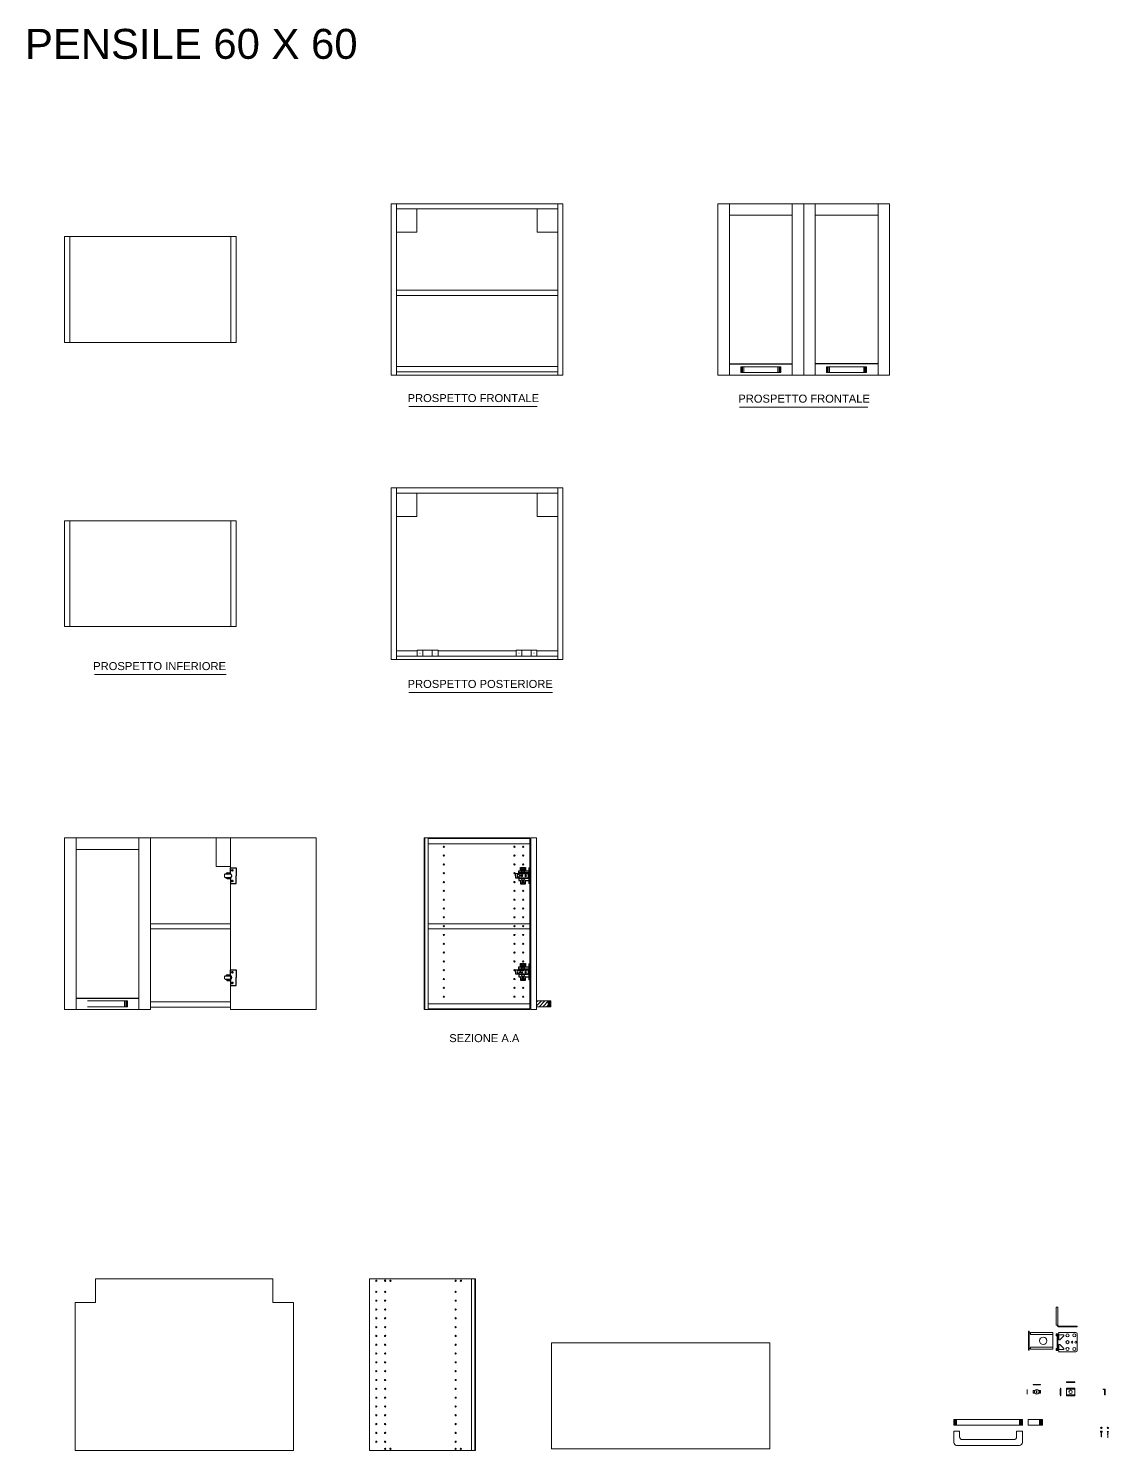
# Model space of a CAD drawing. Header units: millimetres. Extents: x 2632 to 4122, y 1852 to 2361.
# Drawn here: x 3351.6 to 3729.4, y 1851.8 to 2349.1 of the extents above; entities that cross this region are included whole.
import ezdxf

# ---------------------------------------------------------------- set-up
doc = ezdxf.new("R2010")
doc.units = ezdxf.units.MM
for name, color, linetype, lineweight in [('A-FURN', 8, 'Continuous', 18), ('ante', 9, 'Continuous', 18), ('componenti', 21, 'Continuous', 18), ('G-ANNO-DIM', 3, 'Continuous', 18), ('maniglie', 5, 'Continuous', 18), ('meccanismi', 4, 'Continuous', 18), ('viti', 2, 'Continuous', 18)]:
    doc.layers.add(name, color=color, linetype=linetype, lineweight=lineweight)
doc.styles.add('underline', font='arial.ttf')

msp = doc.modelspace()

# ---------------------------------------------------------------- hatches: boundary and pattern name
at = {"layer": 'maniglie'}
h = msp.add_hatch(dxfattribs=at)
h.set_pattern_fill('ANSI31', color=256, scale=0.28)
h.set_pattern_definition([(45, (396.1503, 1443.9985), (-0.62861793, 0.62861793), [])])
h.paths.add_polyline_path([(3533.64, 2007.04), (3533.34, 2007.04), (3533.34, 2009.04), (3533.54, 2009.04), (3533.64, 2009.04)])
h.paths.add_polyline_path([(3533.89, 2007.04), (3533.64, 2007.04), (3533.64, 2009.04), (3533.89, 2009.04)])
h.paths.add_polyline_path([(3534.09, 2007.04), (3533.89, 2007.04), (3533.89, 2009.04), (3534.09, 2009.04)])
h.paths.add_polyline_path([(3534.24, 2007.04), (3534.09, 2007.04), (3534.09, 2009.04), (3534.24, 2009.04)])
h.paths.add_polyline_path([(3534.34, 2007.04), (3534.24, 2007.04), (3534.24, 2009.04), (3534.34, 2009.04)])
h.paths.add_polyline_path([(3529.34, 2007.04), (3529.34, 2009.04), (3533.34, 2009.04), (3533.34, 2007.04)])

# ---------------------------------------------------------------- linework, layer by layer
at = {"color": 4}
for p, q in [((3421.12, 2053.86), (3422.23, 2053.86)), ((3422.23, 2053.42), (3422.23, 2055.59)), ((3422.23, 2055.59), (3424.23, 2055.59)), ((3424.23, 2055.59), (3424.23, 2052.85)), ((3521.99, 2053.59), (3526.63, 2053.59)), ((3521.99, 2052.85), (3521.99, 2053.59)), ((3420.44, 2053.45), (3422.17, 2053.45)), ((3420.44, 2052.25), (3422.17, 2052.25)), ((3421.12, 2051.84), (3422.23, 2051.84)), ((3422.23, 2052.25), (3422.23, 2050.11)), ((3422.23, 2050.11), (3424.23, 2050.11)), ((3424.23, 2050.11), (3424.23, 2052.85)), ((3521.99, 2052.85), (3521.99, 2052.11)), ((3521.99, 2052.11), (3526.63, 2052.11)), ((3526.63, 2053.45), (3527.34, 2053.45)), ((3526.63, 2052.25), (3527.34, 2052.25)), ((3422.23, 2018.23), (3422.23, 2019.97)), ((3422.23, 2019.97), (3424.23, 2019.97)), ((3424.23, 2019.97), (3424.23, 2017.23)), ((3521.99, 2019.97), (3526.63, 2019.97)), ((3521.99, 2019.23), (3521.99, 2019.97)), ((3521.99, 2019.23), (3521.99, 2018.48)), ((3526.63, 2019.83), (3527.34, 2019.83)), ((3420.44, 2017.83), (3422.17, 2017.83)), ((3420.44, 2016.62), (3422.17, 2016.62)), ((3421.12, 2018.23), (3422.23, 2018.23)), ((3421.12, 2016.22), (3422.23, 2016.22)), ((3422.23, 2016.22), (3422.23, 2014.48)), ((3422.23, 2014.48), (3424.23, 2014.48)), ((3424.23, 2014.48), (3424.23, 2017.23)), ((3521.99, 2018.48), (3526.63, 2018.48)), ((3526.63, 2018.62), (3527.34, 2018.62))]:
    msp.add_line(p, q, dxfattribs=at)
for points in [[(3523.05, 2053.37), (3523.05, 2054.59), (3523.7, 2054.59)], [(3526.63, 2053.8), (3523.05, 2053.8), (3523.05, 2053.37)], [(3523.7, 2054.59), (3523.7, 2055.75), (3525.45, 2055.75), (3525.45, 2054.59)], [(3523.92, 2055.18), (3523.92, 2054.43)], [(3524.4, 2054.43), (3524.4, 2055.18)], [(3524.71, 2055.19), (3524.71, 2054.44)], [(3525.19, 2054.44), (3525.19, 2055.19)], [(3525.45, 2054.59), (3526.63, 2054.59)], [(3523.05, 2052.33), (3523.05, 2051.11), (3523.7, 2051.11)], [(3526.63, 2051.9), (3523.05, 2051.9), (3523.05, 2052.33)], [(3523.7, 2051.11), (3523.7, 2049.95), (3525.45, 2049.95), (3525.45, 2051.11)], [(3523.92, 2050.52), (3523.92, 2051.27)], [(3524.4, 2051.27), (3524.4, 2050.52)], [(3524.71, 2050.51), (3524.71, 2051.26)], [(3525.19, 2051.26), (3525.19, 2050.51)], [(3525.45, 2051.11), (3526.63, 2051.11)], [(3523.05, 2019.75), (3523.05, 2020.96), (3523.7, 2020.96)], [(3526.63, 2020.18), (3523.05, 2020.18), (3523.05, 2019.75)], [(3523.7, 2020.96), (3523.7, 2022.13), (3525.45, 2022.13), (3525.45, 2020.96)], [(3523.92, 2021.56), (3523.92, 2020.8)], [(3524.4, 2020.8), (3524.4, 2021.56)], [(3524.71, 2021.56), (3524.71, 2020.81)], [(3525.19, 2020.81), (3525.19, 2021.56)], [(3525.45, 2020.96), (3526.63, 2020.96)], [(3523.05, 2018.7), (3523.05, 2017.49), (3523.7, 2017.49)], [(3526.63, 2018.27), (3523.05, 2018.27), (3523.05, 2018.7)], [(3523.7, 2017.49), (3523.7, 2016.32), (3525.45, 2016.32), (3525.45, 2017.49)], [(3523.92, 2016.89), (3523.92, 2017.65)], [(3524.4, 2017.65), (3524.4, 2016.89)], [(3524.71, 2016.89), (3524.71, 2017.64)], [(3525.19, 2017.64), (3525.19, 2016.89)], [(3525.45, 2017.49), (3526.63, 2017.49)]]:
    msp.add_lwpolyline(points, dxfattribs=at)
for centre in [(3422.91, 2054.73), (3422.91, 2050.97), (3422.91, 2019.1), (3422.91, 2015.35)]:
    msp.add_circle(centre, 0.3, dxfattribs=at)
for centre, radius, start, end in [((3421.75, 2052.86), 1.18, 122.3859, 149.8981), ((3524.16, 2055.12), 0.244, 13.7815, 166.2185), ((3524.16, 2054.49), 0.244, 193.7815, 346.2185), ((3524.95, 2055.13), 0.244, 13.7815, 166.2185), ((3524.95, 2054.5), 0.244, 193.7815, 346.2185), ((3421.75, 2052.84), 1.18, 210.1019, 237.6141), ((3422.17, 2052.85), 0.602, 270, 90), ((3523.05, 2052.85), 0.523, 90, 180), ((3523.05, 2052.85), 0.523, 180, 270), ((3523.74, 2053.96), 0.908, 219.9653, 297.4089), ((3523.74, 2051.75), 0.908, 62.5911, 140.0347), ((3524.16, 2051.21), 0.244, 13.7815, 166.2185), ((3524.16, 2050.58), 0.244, 193.7815, 346.2185), ((3524.16, 2052.85), 0.3, 0, 90), ((3524.16, 2052.85), 0.3, 270, 0), ((3524.95, 2051.21), 0.244, 13.7815, 166.2185), ((3524.95, 2050.57), 0.244, 193.7815, 346.2185), ((3525.49, 2052.85), 0.3, 0, 180), ((3525.49, 2052.85), 0.3, 0, 180), ((3525.49, 2052.85), 0.3, 180, 0), ((3525.49, 2052.85), 0.3, 180, 0), ((3523.05, 2019.23), 0.523, 90, 180), ((3523.05, 2019.23), 0.523, 180, 270), ((3523.74, 2020.33), 0.908, 219.9653, 297.4089), ((3523.74, 2018.12), 0.908, 62.5911, 140.0347), ((3524.16, 2021.5), 0.244, 13.7815, 166.2185), ((3524.16, 2020.86), 0.244, 193.7815, 346.2185), ((3524.16, 2019.23), 0.3, 0, 90), ((3524.16, 2019.23), 0.3, 270, 0), ((3524.95, 2021.51), 0.244, 13.7815, 166.2185), ((3524.95, 2020.87), 0.244, 193.7815, 346.2185), ((3525.49, 2019.23), 0.3, 0, 180), ((3525.49, 2019.23), 0.3, 0, 180), ((3525.49, 2019.23), 0.3, 180, 0), ((3525.49, 2019.23), 0.3, 180, 0), ((3421.75, 2017.23), 1.18, 122.3859, 149.8981), ((3421.75, 2017.22), 1.18, 210.1019, 237.6141), ((3422.17, 2017.23), 0.602, 270, 90), ((3524.16, 2017.59), 0.244, 13.7815, 166.2185), ((3524.16, 2016.95), 0.244, 193.7815, 346.2185), ((3524.95, 2017.58), 0.244, 13.7815, 166.2185), ((3524.95, 2016.94), 0.244, 193.7815, 346.2185)]:
    msp.add_arc(centre, radius, start, end, dxfattribs=at)
at = {"layer": 'A-FURN'}
for p, q in [((3592.75, 2287.8), (3592.75, 2227.8)), ((3652.75, 2287.8), (3652.75, 2227.8)), ((3480.29, 2229.04), (3508.49, 2229.04)), ((3480.29, 2227.8), (3508.49, 2227.8)), ((3508.49, 2229.04), (3536.69, 2229.04)), ((3508.49, 2227.8), (3536.69, 2227.8)), ((3536.69, 2229.04), (3536.69, 2230.84)), ((3480.29, 2128.42), (3508.49, 2128.42)), ((3508.49, 2128.42), (3536.69, 2128.42)), ((3364.23, 2066.04), (3364.23, 2006.04)), ((3489.99, 2066.04), (3490.23, 2066.04)), ((3490.23, 2066.04), (3490.23, 2006.04)), ((3491.34, 2006.04), (3491.34, 2066.04)), ((3394.23, 2008.71), (3422.23, 2008.71)), ((3422.23, 2006.91), (3394.23, 2006.91))]:
    msp.add_line(p, q, dxfattribs=at)
for points in [[(3478.49, 2227.8), (3480.29, 2227.8), (3480.29, 2287.8), (3478.49, 2287.8)], [(3478.49, 2128.42), (3480.29, 2128.42), (3480.29, 2188.42), (3478.49, 2188.42)]]:
    msp.add_lwpolyline(points, close=True, dxfattribs=at)
for points in [[(3480.29, 2287.8), (3480.29, 2287.56)], [(3480.29, 2287.8), (3508.49, 2287.8)], [(3508.49, 2286), (3480.29, 2286), (3480.29, 2287.8)], [(3480.29, 2287.56), (3480.29, 2286.32)], [(3508.49, 2287.8), (3536.69, 2287.8), (3536.69, 2286), (3508.49, 2286)], [(3536.69, 2227.8), (3538.49, 2227.8), (3538.49, 2287.8), (3536.69, 2287.8), (3536.69, 2277.8)], [(3487.49, 2286), (3487.49, 2277.8), (3480.29, 2277.8)], [(3529.49, 2286), (3529.49, 2277.8), (3536.69, 2277.8)], [(3480.29, 2227.8), (3480.29, 2277.8)], [(3536.69, 2227.8), (3536.69, 2277.8)], [(3366.03, 2239.3), (3364.23, 2239.3), (3364.23, 2276.3), (3366.03, 2276.3)], [(3394.23, 2276.3), (3366.03, 2276.3), (3366.03, 2239.3)], [(3394.23, 2239.3), (3422.43, 2239.3), (3422.43, 2276.3), (3394.23, 2276.3)], [(3422.43, 2239.3), (3424.23, 2239.3), (3424.23, 2276.3), (3422.43, 2276.3)], [(3480.29, 2256.66), (3480.29, 2257.56), (3508.49, 2257.56)], [(3508.49, 2257.56), (3536.69, 2257.56), (3536.69, 2255.76), (3508.49, 2255.76)], [(3508.49, 2255.76), (3480.29, 2255.76), (3480.29, 2256.66)], [(3366.03, 2239.3), (3394.23, 2239.3)], [(3480.29, 2230.84), (3480.29, 2229.04)], [(3508.49, 2230.84), (3480.29, 2230.84)], [(3536.69, 2230.84), (3508.49, 2230.84)], [(3480.29, 2188.42), (3480.29, 2188.17)], [(3480.29, 2188.42), (3508.49, 2188.42)], [(3508.49, 2186.62), (3480.29, 2186.62), (3480.29, 2188.42)], [(3480.29, 2188.17), (3480.29, 2186.94)], [(3508.49, 2188.42), (3536.69, 2188.42), (3536.69, 2186.62), (3508.49, 2186.62)], [(3536.69, 2128.42), (3538.49, 2128.42), (3538.49, 2188.42), (3536.69, 2188.42), (3536.69, 2178.42)], [(3487.49, 2186.62), (3487.49, 2178.42), (3480.29, 2178.42)], [(3529.49, 2186.62), (3529.49, 2178.42), (3536.69, 2178.42)], [(3480.29, 2128.42), (3480.29, 2178.42)], [(3536.69, 2128.42), (3536.69, 2178.42)], [(3366.03, 2139.92), (3364.23, 2139.92), (3364.23, 2176.92), (3366.03, 2176.92)], [(3394.23, 2176.92), (3366.03, 2176.92), (3366.03, 2139.92)], [(3394.23, 2139.92), (3422.43, 2139.92), (3422.43, 2176.92), (3394.23, 2176.92)], [(3422.43, 2139.92), (3424.23, 2139.92), (3424.23, 2176.92), (3422.43, 2176.92)], [(3366.03, 2139.92), (3394.23, 2139.92)], [(3480.29, 2131.45), (3480.29, 2129.65)], [(3480.29, 2131.45), (3487.57, 2131.45), (3487.57, 2129.65)], [(3480.29, 2129.65), (3508.49, 2129.65)], [(3508.49, 2131.45), (3494.85, 2131.45)], [(3522.12, 2131.45), (3508.49, 2131.45)], [(3508.49, 2129.65), (3536.69, 2129.65), (3536.69, 2131.45), (3529.4, 2131.45)], [(3386.23, 2066.04), (3422.23, 2066.04)], [(3417.23, 2066.04), (3417.23, 2056.04), (3422.23, 2056.04)], [(3526.99, 2066.04), (3489.99, 2066.04), (3489.99, 2006.04), (3526.99, 2006.04), (3526.99, 2066.04)], [(3489.99, 2063.99), (3489.99, 2065.79), (3490.23, 2065.79)], [(3490.23, 2063.99), (3489.99, 2063.99), (3489.99, 2063.99)], [(3491.34, 2065.79), (3526.99, 2065.79), (3526.99, 2064.68)], [(3526.99, 2065.79), (3526.99, 2063.99), (3491.34, 2063.99)], [(3394.23, 2036.04), (3422.23, 2036.04), (3422.23, 2035.14)], [(3422.23, 2035.14), (3422.23, 2034.24), (3394.23, 2034.24)], [(3526.99, 2035.14), (3526.99, 2034.24), (3491.34, 2034.24), (3491.34, 2036.04), (3526.99, 2036.04), (3526.99, 2035.14)], [(3489.99, 2008.09), (3489.99, 2006.29), (3490.23, 2006.29)], [(3490.23, 2008.09), (3489.99, 2008.09), (3489.99, 2008.09)], [(3490.23, 2006.04), (3491.34, 2006.04)], [(3526.99, 2006.29), (3526.99, 2008.09), (3491.34, 2008.09)], [(3491.34, 2006.29), (3526.99, 2006.29), (3526.99, 2007.4)]]:
    msp.add_lwpolyline(points, dxfattribs=at)
for centre in [(3496.89, 2062.96), (3496.89, 2059.87), (3521.56, 2062.96), (3521.56, 2059.87), (3524.64, 2062.96), (3524.64, 2059.87), (3496.89, 2056.79), (3496.89, 2053.71), (3521.56, 2056.79), (3521.56, 2053.71), (3524.64, 2056.79), (3524.64, 2053.71), (3496.89, 2050.62), (3521.56, 2050.62), (3524.64, 2050.62), (3496.89, 2047.54), (3496.89, 2044.46), (3521.56, 2047.54), (3521.56, 2044.46), (3524.64, 2047.54), (3524.64, 2044.46), (3496.89, 2041.37), (3521.56, 2041.37), (3524.64, 2041.37), (3496.89, 2038.29), (3496.89, 2035.21), (3521.56, 2038.29), (3521.56, 2035.21), (3524.64, 2038.29), (3524.64, 2035.21), (3496.89, 2032.12), (3496.89, 2029.04), (3521.56, 2032.12), (3521.56, 2029.04), (3524.64, 2032.12), (3524.64, 2029.04), (3496.89, 2025.96), (3521.56, 2025.96), (3524.64, 2025.96), (3496.89, 2022.87), (3496.89, 2019.79), (3521.56, 2022.87), (3521.56, 2019.79), (3524.64, 2022.87), (3524.64, 2019.79), (3496.89, 2016.71), (3496.89, 2013.62), (3521.56, 2016.71), (3521.56, 2013.62), (3524.64, 2016.71), (3524.64, 2013.62), (3496.89, 2010.54), (3521.56, 2010.54), (3524.64, 2010.54)]:
    msp.add_circle(centre, 0.216, dxfattribs=at)
at = {"layer": 'ante'}
for p, q in [((3622.75, 2287.8), (3592.75, 2287.8)), ((3592.75, 2287.8), (3592.75, 2227.8)), ((3618.75, 2287.8), (3618.75, 2227.8)), ((3622.75, 2287.8), (3618.75, 2287.8)), ((3622.75, 2227.8), (3622.75, 2287.8)), ((3622.75, 2227.8), (3622.75, 2287.8)), ((3622.75, 2287.8), (3652.75, 2287.8)), ((3622.75, 2287.8), (3626.75, 2287.8)), ((3626.75, 2287.8), (3626.75, 2227.8)), ((3652.75, 2287.8), (3652.75, 2227.8)), ((3618.75, 2283.8), (3596.75, 2283.8)), ((3626.75, 2283.8), (3648.75, 2283.8)), ((3618.75, 2227.8), (3592.75, 2227.8)), ((3592.75, 2227.8), (3622.75, 2227.8)), ((3652.75, 2227.8), (3622.75, 2227.8)), ((3626.75, 2227.8), (3652.75, 2227.8)), ((3394.23, 2066.04), (3364.23, 2066.04)), ((3364.23, 2066.04), (3364.23, 2006.04)), ((3390.23, 2066.04), (3390.23, 2006.04)), ((3394.23, 2006.04), (3394.23, 2066.04)), ((3527.34, 2066.04), (3527.34, 2006.04)), ((3529.34, 2066.04), (3527.34, 2066.04)), ((3529.34, 2006.04), (3529.34, 2066.04)), ((3390.23, 2062.04), (3368.23, 2062.04)), ((3364.23, 2006.04), (3394.23, 2006.04)), ((3390.23, 2006.04), (3364.23, 2006.04)), ((3527.34, 2006.04), (3529.34, 2006.04))]:
    msp.add_line(p, q, dxfattribs=at)
for points in [[(3596.75, 2227.8), (3596.75, 2287.8)], [(3648.75, 2227.8), (3648.75, 2287.8)], [(3368.23, 2006.04), (3368.23, 2066.04)], [(3422.23, 2006.04), (3452.23, 2006.04), (3452.23, 2066.04), (3422.23, 2066.04)], [(3422.23, 2066.04), (3422.23, 2053.45)], [(3422.23, 2052.25), (3422.23, 2006.91)], [(3422.23, 2016.63), (3422.23, 2006.04)]]:
    msp.add_lwpolyline(points, dxfattribs=at)
at = {"layer": 'componenti'}
for p, q in [((3506.55, 1911.85), (3506.55, 1851.85)), ((3507.66, 1851.85), (3507.66, 1911.85)), ((3367.89, 1851.85), (3444.29, 1851.85)), ((3507.9, 1851.85), (3507.66, 1851.85))]:
    msp.add_line(p, q, dxfattribs=at)
for points in [[(3375.09, 1911.85), (3375.09, 1903.65), (3367.89, 1903.65)], [(3375.09, 1911.85), (3437.09, 1911.85)], [(3437.09, 1911.85), (3437.09, 1903.65), (3444.29, 1903.65)], [(3470.9, 1851.85), (3507.9, 1851.85), (3507.9, 1911.85), (3470.9, 1911.85), (3470.9, 1851.85)], [(3476.33, 1911.85), (3476.33, 1911.23)], [(3507.66, 1911.85), (3506.55, 1911.85)], [(3367.89, 1851.85), (3367.89, 1903.65)], [(3444.29, 1851.85), (3444.29, 1903.65)], [(3534.52, 1852.46), (3610.92, 1852.46), (3610.92, 1889.46), (3534.52, 1889.46), (3534.52, 1852.46)]]:
    msp.add_lwpolyline(points, dxfattribs=at)
for centre, radius in [((3473.25, 1911.23), 0.216), ((3476.33, 1911.23), 0.216), ((3478.18, 1911.23), 0.247), ((3501, 1911.23), 0.216), ((3502.85, 1911.23), 0.247), ((3473.25, 1907.35), 0.216), ((3473.25, 1904.26), 0.216), ((3476.33, 1907.35), 0.216), ((3476.33, 1904.26), 0.216), ((3501, 1907.35), 0.216), ((3501, 1904.26), 0.216), ((3473.25, 1901.18), 0.216), ((3476.33, 1901.18), 0.216), ((3501, 1901.18), 0.216), ((3473.25, 1898.1), 0.216), ((3473.25, 1895.01), 0.216), ((3476.33, 1898.1), 0.216), ((3476.33, 1895.01), 0.216), ((3501, 1898.1), 0.216), ((3501, 1895.01), 0.216), ((3473.25, 1891.93), 0.216), ((3476.33, 1891.93), 0.216), ((3501, 1891.93), 0.216), ((3473.25, 1888.85), 0.216), ((3473.25, 1885.76), 0.216), ((3476.33, 1888.85), 0.216), ((3476.33, 1885.76), 0.216), ((3501, 1888.85), 0.216), ((3501, 1885.76), 0.216), ((3473.25, 1882.68), 0.216), ((3473.25, 1879.6), 0.216), ((3476.33, 1882.68), 0.216), ((3476.33, 1879.6), 0.216), ((3501, 1882.68), 0.216), ((3501, 1879.6), 0.216), ((3473.25, 1876.51), 0.216), ((3476.33, 1876.51), 0.216), ((3501, 1876.51), 0.216), ((3473.25, 1873.43), 0.216), ((3473.25, 1870.35), 0.216), ((3476.33, 1873.43), 0.216), ((3476.33, 1870.35), 0.216), ((3501, 1873.43), 0.216), ((3501, 1870.35), 0.216), ((3473.25, 1867.26), 0.216), ((3476.33, 1867.26), 0.216), ((3501, 1867.26), 0.216), ((3473.25, 1864.18), 0.216), ((3473.25, 1861.1), 0.216), ((3476.33, 1864.18), 0.216), ((3476.33, 1861.1), 0.216), ((3501, 1864.18), 0.216), ((3501, 1861.1), 0.216), ((3473.25, 1858.01), 0.216), ((3473.25, 1854.93), 0.216), ((3476.33, 1858.01), 0.216), ((3476.33, 1854.93), 0.216), ((3501, 1858.01), 0.216), ((3501, 1854.93), 0.216), ((3476.33, 1852.46), 0.216), ((3478.18, 1852.46), 0.247), ((3501, 1852.46), 0.216), ((3502.85, 1852.46), 0.216)]:
    msp.add_circle(centre, radius, dxfattribs=at)
at = {"layer": 'Defpoints'}
for p, q in [((3596.75, 2231.8), (3618.75, 2231.8)), ((3648.75, 2231.8), (3626.75, 2231.8)), ((3368.23, 2010.04), (3390.23, 2010.04))]:
    msp.add_line(p, q, dxfattribs=at)
at = {"layer": 'G-ANNO-DIM'}
for p, q in [((3484.6, 2216.87), (3529.47, 2216.87)), ((3600.27, 2216.68), (3645.14, 2216.68)), ((3374.64, 2123.16), (3420.7, 2123.16)), ((3484.6, 2116.92), (3534.87, 2116.92))]:
    msp.add_line(p, q, dxfattribs=at)
at = {"layer": 'maniglie'}
for p, q in [((3600.75, 2230.8), (3614.75, 2230.8)), ((3600.75, 2230.8), (3600.75, 2228.8)), ((3600.85, 2230.8), (3600.85, 2228.8)), ((3601.05, 2228.8), (3601.05, 2230.8)), ((3601.35, 2228.8), (3601.35, 2230.8)), ((3614.15, 2230.8), (3614.15, 2228.8)), ((3614.45, 2230.8), (3614.45, 2228.8)), ((3614.65, 2228.8), (3614.65, 2230.8)), ((3614.75, 2228.8), (3614.75, 2230.8)), ((3630.75, 2230.8), (3644.75, 2230.8)), ((3630.75, 2230.8), (3630.75, 2228.8)), ((3630.85, 2230.8), (3630.85, 2228.8)), ((3631.05, 2228.8), (3631.05, 2230.8)), ((3631.35, 2228.8), (3631.35, 2230.8)), ((3644.15, 2230.8), (3644.15, 2228.8)), ((3644.45, 2230.8), (3644.45, 2228.8)), ((3644.65, 2228.8), (3644.65, 2230.8)), ((3644.75, 2228.8), (3644.75, 2230.8)), ((3372.23, 2009.04), (3386.23, 2009.04)), ((3385.63, 2009.04), (3385.63, 2007.04)), ((3385.93, 2009.04), (3385.93, 2007.04)), ((3386.13, 2007.04), (3386.13, 2009.04)), ((3386.23, 2007.04), (3386.23, 2009.04)), ((3533.34, 2009.04), (3533.54, 2009.04)), ((3533.34, 2009.04), (3533.34, 2007.04)), ((3533.64, 2009.04), (3533.64, 2007.04)), ((3533.89, 2007.04), (3533.89, 2009.04)), ((3534.09, 2009.04), (3534.09, 2007.04)), ((3534.24, 2007.04), (3534.24, 2009.04)), ((3534.34, 2007.04), (3534.34, 2009.04)), ((3675.22, 1860.67), (3675.22, 1862.67)), ((3675.22, 1862.67), (3676.22, 1862.67)), ((3699.22, 1860.67), (3675.22, 1860.67)), ((3675.22, 1860.67), (3676.22, 1860.67)), ((3675.22, 1860.67), (3675.32, 1860.67)), ((3675.32, 1860.67), (3675.32, 1862.67)), ((3675.52, 1862.67), (3675.52, 1860.67)), ((3675.52, 1862.67), (3675.82, 1862.67)), ((3675.82, 1862.67), (3675.82, 1860.67)), ((3676.22, 1862.67), (3676.22, 1860.67)), ((3698.22, 1862.67), (3698.22, 1860.67)), ((3699.22, 1862.67), (3698.22, 1862.67)), ((3699.22, 1860.67), (3698.22, 1860.67)), ((3698.92, 1862.67), (3698.62, 1862.67)), ((3698.62, 1862.67), (3698.62, 1860.67)), ((3698.92, 1862.67), (3698.92, 1860.67)), ((3699.12, 1860.67), (3699.12, 1862.67)), ((3699.22, 1860.67), (3699.12, 1860.67)), ((3699.22, 1860.67), (3699.22, 1862.67)), ((3705.22, 1860.67), (3705.22, 1862.67)), ((3705.22, 1860.67), (3705.42, 1860.67)), ((3705.52, 1860.67), (3705.52, 1862.67)), ((3705.77, 1862.67), (3705.77, 1860.67)), ((3705.97, 1860.67), (3705.97, 1862.67)), ((3706.12, 1862.67), (3706.12, 1860.67)), ((3706.22, 1862.67), (3706.22, 1860.67)), ((3675.22, 1858.67), (3675.22, 1854.67)), ((3677.22, 1858.67), (3675.22, 1858.67)), ((3677.22, 1856.67), (3677.22, 1858.67)), ((3696.22, 1855.67), (3678.22, 1855.67)), ((3699.22, 1858.67), (3697.22, 1858.67)), ((3697.22, 1858.67), (3697.22, 1856.67)), ((3699.22, 1854.67), (3699.22, 1858.67)), ((3676.22, 1853.67), (3698.22, 1853.67))]:
    msp.add_line(p, q, dxfattribs=at)
for points in [[(3614.75, 2228.8), (3600.75, 2228.8)], [(3601.75, 2230.8), (3601.75, 2228.8)], [(3613.75, 2228.8), (3613.75, 2230.8)], [(3644.75, 2228.8), (3630.75, 2228.8)], [(3631.75, 2230.8), (3631.75, 2228.8)], [(3643.75, 2228.8), (3643.75, 2230.8)], [(3385.23, 2007.04), (3385.23, 2009.04)], [(3534.34, 2007.04), (3534.34, 2009.04), (3529.34, 2009.04)], [(3534.34, 2009.04), (3534.34, 2007.04)], [(3386.23, 2007.04), (3372.23, 2007.04)], [(3529.34, 2007.04), (3534.34, 2007.04)], [(3675.22, 1862.67), (3699.22, 1862.67)], [(3698.22, 1860.67), (3698.22, 1862.67)], [(3698.22, 1860.67), (3698.22, 1862.67)], [(3698.22, 1860.67), (3698.22, 1862.67)], [(3701.22, 1860.67), (3701.22, 1862.67), (3706.22, 1862.67)], [(3706.22, 1862.67), (3706.22, 1860.67), (3701.22, 1860.67)], [(3706.22, 1860.67), (3706.22, 1862.67)]]:
    msp.add_lwpolyline(points, dxfattribs=at)
for points in [[(3678.22, 1855.67), (3677.75, 1855.67), (3677.22, 1856.2), (3677.22, 1856.67)], [(3696.22, 1855.67), (3696.69, 1855.67), (3697.22, 1856.2), (3697.22, 1856.67)], [(3676.22, 1853.67), (3675.75, 1853.67), (3675.22, 1854.2), (3675.22, 1854.67)], [(3698.22, 1853.67), (3698.69, 1853.67), (3699.22, 1854.2), (3699.22, 1854.67)]]:
    msp.add_open_spline(points, degree=3, dxfattribs=at)
at = {"layer": 'meccanismi'}
for p, q in [((3487.57, 2131.65), (3494.85, 2131.65)), ((3487.57, 2129.65), (3487.57, 2131.65)), ((3494.85, 2129.65), (3487.57, 2129.65)), ((3489.57, 2131.65), (3489.57, 2129.65)), ((3492.85, 2131.65), (3492.85, 2129.65)), ((3494.85, 2131.65), (3494.85, 2129.65)), ((3522.12, 2131.65), (3529.4, 2131.65)), ((3522.12, 2129.65), (3522.12, 2131.65)), ((3529.4, 2129.65), (3522.12, 2129.65)), ((3524.12, 2131.65), (3524.12, 2129.65)), ((3527.4, 2131.65), (3527.4, 2129.65)), ((3529.4, 2131.65), (3529.4, 2129.65)), ((3527.34, 2055.59), (3526.63, 2055.59)), ((3526.63, 2055.59), (3526.63, 2053.45)), ((3527.34, 2050.11), (3527.34, 2055.59)), ((3526.63, 2052.25), (3526.63, 2050.11)), ((3526.63, 2050.11), (3527.34, 2050.11)), ((3526.63, 2021.97), (3527.34, 2021.97)), ((3526.63, 2019.83), (3526.63, 2021.97)), ((3527.34, 2021.97), (3527.34, 2016.48)), ((3526.63, 2016.48), (3526.63, 2018.62)), ((3527.34, 2016.48), (3526.63, 2016.48)), ((3711.01, 1902.01), (3711.66, 1902.01)), ((3711.01, 1902.01), (3711.01, 1895.73)), ((3711.44, 1902.01), (3711.66, 1902.01)), ((3711.66, 1902.01), (3711.66, 1895.73)), ((3711.66, 1895.73), (3711.01, 1895.73)), ((3711.88, 1895.29), (3718.38, 1895.29)), ((3711.88, 1895.08), (3711.88, 1895.29)), ((3711.88, 1895.08), (3718.38, 1895.08)), ((3717.95, 1895.08), (3717.95, 1895.29)), ((3718.38, 1895.08), (3718.38, 1895.29)), ((3701.36, 1893.57), (3701.57, 1893.57)), ((3701.36, 1886.9), (3701.36, 1893.57)), ((3701.36, 1893.57), (3701.57, 1893.57)), ((3701.57, 1893.57), (3701.57, 1886.9)), ((3702.06, 1893.13), (3709.82, 1893.13)), ((3709.88, 1893.08), (3709.88, 1890.23)), ((3709.88, 1887.39), (3709.88, 1890.23)), ((3711.01, 1891.98), (3711.01, 1892.54)), ((3711.17, 1891.93), (3711.06, 1891.93)), ((3711.06, 1891.93), (3711.17, 1891.93)), ((3711.55, 1892.65), (3711.12, 1892.65)), ((3711.55, 1892.65), (3711.12, 1892.65)), ((3711.23, 1891.98), (3711.23, 1892.37)), ((3711.28, 1892.43), (3711.39, 1892.43)), ((3711.44, 1887.11), (3711.44, 1892.37)), ((3711.66, 1886.95), (3711.66, 1892.54)), ((3717.95, 1893.08), (3711.88, 1893.08)), ((3718.38, 1889.74), (3718.38, 1892.65)), ((3718.38, 1889.74), (3718.38, 1886.84)), ((3701.36, 1886.9), (3701.57, 1886.9)), ((3701.57, 1886.9), (3701.36, 1886.9)), ((3702.06, 1887.33), (3709.82, 1887.33)), ((3711.01, 1887.51), (3711.01, 1886.95)), ((3711.17, 1887.56), (3711.06, 1887.56)), ((3711.06, 1887.56), (3711.17, 1887.56)), ((3711.55, 1886.84), (3711.12, 1886.84)), ((3711.55, 1886.84), (3711.12, 1886.84)), ((3711.23, 1887.51), (3711.23, 1887.11)), ((3711.28, 1887.06), (3711.39, 1887.06)), ((3717.95, 1886.41), (3711.88, 1886.41)), ((3714.64, 1875.89), (3717.55, 1875.89)), ((3714.64, 1875.89), (3714.64, 1875.69)), ((3714.64, 1875.79), (3717.55, 1875.79)), ((3717.55, 1875.69), (3714.64, 1875.69)), ((3717.55, 1875.89), (3717.55, 1875.69)), ((3703.05, 1872.8), (3703.59, 1872.8)), ((3703.05, 1871.91), (3703.59, 1871.91)), ((3703.15, 1872.7), (3703.53, 1872.7)), ((3703.15, 1872.01), (3703.53, 1872.01)), ((3704.2, 1872.35), (3704.2, 1872.67)), ((3704.2, 1872.35), (3704.2, 1872.04)), ((3705.45, 1872.8), (3704.92, 1872.8)), ((3705.45, 1871.91), (3704.92, 1871.91)), ((3705.35, 1872.7), (3704.97, 1872.7)), ((3705.35, 1872.01), (3704.97, 1872.01)), ((3712.54, 1873.36), (3712.44, 1873.36)), ((3712.54, 1871.34), (3712.44, 1871.34)), ((3712.64, 1873.69), (3712.54, 1873.69)), ((3712.54, 1873.69), (3712.54, 1873.36)), ((3712.54, 1871.34), (3712.54, 1871.01)), ((3712.54, 1871.01), (3712.64, 1871.01)), ((3714.64, 1873.36), (3714.64, 1871.34)), ((3727.92, 1873.36), (3727.32, 1873.36)), ((3727.54, 1873.36), (3727.54, 1873.16))]:
    msp.add_line(p, q, dxfattribs=at)
for points in [[(3702.01, 1893.08), (3702.01, 1892.47)], [(3709.82, 1892.42), (3702.06, 1892.42)], [(3702.01, 1887.99), (3702.01, 1887.39)], [(3709.82, 1888.05), (3702.06, 1888.05)], [(3702.95, 1874.8), (3702.95, 1874.9), (3705.55, 1874.9), (3705.55, 1874.8)], [(3705.55, 1874.8), (3702.95, 1874.8)], [(3703.59, 1874.8), (3703.59, 1874.9)], [(3704.92, 1874.8), (3704.92, 1874.9)], [(3705.06, 1874.8), (3705.06, 1874.9)], [(3705.06, 1874.9), (3705.06, 1874.8)], [(3700.95, 1871.55), (3700.85, 1871.55), (3700.85, 1873.15), (3700.95, 1873.15)], [(3700.95, 1872.8), (3700.85, 1872.8)], [(3700.95, 1871.91), (3700.85, 1871.91)], [(3700.95, 1873.15), (3700.95, 1871.55)], [(3702.95, 1872.7), (3702.95, 1872.01)], [(3703.05, 1872.6), (3703.05, 1872.11)], [(3704.23, 1872.7), (3704.27, 1872.7)], [(3704.23, 1872.01), (3704.27, 1872.01)], [(3704.3, 1872.35), (3704.3, 1872.67)], [(3704.3, 1872.35), (3704.3, 1872.04)], [(3705.45, 1872.6), (3705.45, 1872.11)], [(3705.55, 1872.7), (3705.55, 1872.01)], [(3712.44, 1873.36), (3712.44, 1871.34)], [(3712.64, 1873.69), (3712.64, 1871.01)], [(3717.55, 1873.36), (3714.64, 1873.36), (3714.64, 1873.69), (3717.55, 1873.69), (3717.55, 1871.34), (3714.64, 1871.34), (3714.64, 1871.01), (3717.55, 1871.01), (3717.55, 1872.35)], [(3728.14, 1871.36), (3728.14, 1873.36), (3727.54, 1873.36)], [(3727.54, 1873.16), (3727.94, 1873.16)], [(3727.94, 1873.16), (3727.94, 1871.36), (3728.14, 1871.36)]]:
    msp.add_lwpolyline(points, dxfattribs=at)
for points in [[(3711.92, 1890.72), (3711.92, 1892.14, -0.414214), (3712.14, 1892.36), (3713.56, 1892.36, -0.668179), (3713.71, 1891.99), (3712.29, 1890.57, -0.668179)], [(3711.92, 1888.77), (3711.92, 1887.34, 0.414214), (3712.14, 1887.13), (3713.56, 1887.13, 0.668179), (3713.71, 1887.5), (3712.29, 1888.92, 0.668179)]]:
    msp.add_lwpolyline(points, format="xyb", close=True, dxfattribs=at)
for centre, radius in [((3488.57, 2130.65), 0.05), ((3493.85, 2130.65), 0.05), ((3523.12, 2130.65), 0.05), ((3528.4, 2130.65), 0.05), ((3706.52, 1890.23), 1.3), ((3715.02, 1892.11), 0.541), ((3715.02, 1889.74), 0.541), ((3717.38, 1892.14), 0.541), ((3715.02, 1887.37), 0.541), ((3717.38, 1887.34), 0.541)]:
    msp.add_circle(centre, radius, dxfattribs=at)
for centre, radius, start, end in [((3701.68, 1893.5), 0.533, 258.8516, 308.2598), ((3711.55, 1892.86), 0.39, 286.0939, 33.6806), ((3716.58, 1889.74), 0.325, 0, 180), ((3716.58, 1889.74), 0.325, 180, 0), ((3717.87, 1889.74), 0.325, 0, 180), ((3717.87, 1889.74), 0.325, 180, 0), ((3717.95, 1892.65), 0.433, 0, 90), ((3701.68, 1886.97), 0.533, 51.7394, 101.1487), ((3711.55, 1886.63), 0.39, 326.3194, 73.9061), ((3717.95, 1886.84), 0.433, 270, 0), ((3704.25, 1872.35), 0.8, 154.5149, 205.4851), ((3704.25, 1872.35), 0.8, 198.21, 205.4851), ((3704.25, 1872.35), 0.8, 33.7297, 146.2703), ((3704.25, 1872.35), 0.8, 213.7297, 326.2703), ((3704.25, 1872.35), 0.8, 334.5149, 25.4851), ((3704.25, 1872.35), 0.8, 334.5149, 341.79), ((3716.09, 1872.35), 0.6, 0, 180), ((3716.09, 1872.35), 0.6, 180, 0)]:
    msp.add_arc(centre, radius, start, end, dxfattribs=at)
for points in [[(3420.44, 2052.25), (3420.03, 2052.25), (3420.03, 2053.45), (3420.44, 2053.45)], [(3526.63, 2052.25), (3526.23, 2052.25), (3526.23, 2053.45), (3526.63, 2053.45)], [(3526.99, 2052.25), (3526.58, 2052.25), (3526.58, 2053.45), (3526.99, 2053.45)], [(3526.63, 2019.83), (3526.23, 2019.83), (3526.23, 2018.62), (3526.63, 2018.62)], [(3526.99, 2019.83), (3526.58, 2019.83), (3526.58, 2018.62), (3526.99, 2018.62)], [(3420.44, 2016.62), (3420.03, 2016.62), (3420.03, 2017.83), (3420.44, 2017.83)], [(3711.88, 1895.08), (3711.62, 1895.08), (3711.44, 1895.47), (3711.44, 1895.73)], [(3711.88, 1895.29), (3711.71, 1895.29), (3711.66, 1895.57), (3711.66, 1895.73)], [(3702.01, 1893.08), (3702.01, 1893.1), (3702.04, 1893.13), (3702.06, 1893.13)], [(3702.06, 1892.42), (3702.04, 1892.42), (3702.01, 1892.44), (3702.01, 1892.47)], [(3709.88, 1893.08), (3709.88, 1893.1), (3709.85, 1893.13), (3709.82, 1893.13)], [(3709.82, 1892.42), (3709.85, 1892.42), (3709.88, 1892.44), (3709.88, 1892.47)], [(3711.12, 1892.65), (3711.07, 1892.65), (3711.01, 1892.59), (3711.01, 1892.54)], [(3711.06, 1891.93), (3711.04, 1891.93), (3711.01, 1891.96), (3711.01, 1891.98)], [(3711.23, 1891.98), (3711.23, 1891.96), (3711.2, 1891.93), (3711.17, 1891.93)], [(3711.23, 1892.37), (3711.23, 1892.4), (3711.26, 1892.43), (3711.28, 1892.43)], [(3711.44, 1892.37), (3711.44, 1892.4), (3711.41, 1892.43), (3711.39, 1892.43)], [(3711.66, 1892.54), (3711.66, 1892.59), (3711.6, 1892.65), (3711.55, 1892.65)], [(3702.01, 1887.99), (3702.01, 1888.02), (3702.04, 1888.05), (3702.06, 1888.05)], [(3702.06, 1887.33), (3702.04, 1887.33), (3702.01, 1887.36), (3702.01, 1887.39)], [(3709.88, 1887.99), (3709.88, 1888.02), (3709.85, 1888.05), (3709.82, 1888.05)], [(3709.82, 1887.33), (3709.85, 1887.33), (3709.88, 1887.36), (3709.88, 1887.39)], [(3711.06, 1887.56), (3711.04, 1887.56), (3711.01, 1887.53), (3711.01, 1887.51)], [(3711.12, 1886.84), (3711.07, 1886.84), (3711.01, 1886.9), (3711.01, 1886.95)], [(3711.23, 1887.51), (3711.23, 1887.53), (3711.2, 1887.56), (3711.17, 1887.56)], [(3711.23, 1887.11), (3711.23, 1887.09), (3711.26, 1887.06), (3711.28, 1887.06)], [(3711.44, 1887.11), (3711.44, 1887.09), (3711.41, 1887.06), (3711.39, 1887.06)], [(3711.66, 1886.95), (3711.66, 1886.9), (3711.6, 1886.84), (3711.55, 1886.84)], [(3702.95, 1872.7), (3702.95, 1872.74), (3703.01, 1872.8), (3703.05, 1872.8)], [(3702.95, 1872.01), (3702.95, 1871.96), (3703.01, 1871.91), (3703.05, 1871.91)], [(3703.05, 1872.6), (3703.05, 1872.64), (3703.11, 1872.7), (3703.15, 1872.7)], [(3703.05, 1872.11), (3703.05, 1872.06), (3703.11, 1872.01), (3703.15, 1872.01)], [(3704.23, 1872.7), (3704.22, 1872.7), (3704.2, 1872.68), (3704.2, 1872.67)], [(3704.23, 1872.01), (3704.22, 1872.01), (3704.2, 1872.02), (3704.2, 1872.04)], [(3704.27, 1872.7), (3704.29, 1872.7), (3704.3, 1872.68), (3704.3, 1872.67)], [(3704.27, 1872.01), (3704.29, 1872.01), (3704.3, 1872.02), (3704.3, 1872.04)], [(3705.45, 1872.6), (3705.45, 1872.64), (3705.4, 1872.7), (3705.35, 1872.7)], [(3705.45, 1872.11), (3705.45, 1872.06), (3705.4, 1872.01), (3705.35, 1872.01)], [(3705.55, 1872.7), (3705.55, 1872.74), (3705.5, 1872.8), (3705.45, 1872.8)], [(3705.55, 1872.01), (3705.55, 1871.96), (3705.5, 1871.91), (3705.45, 1871.91)]]:
    msp.add_open_spline(points, degree=3, dxfattribs=at)
at = {"layer": 'viti'}
for p, q in [((3726.68, 1859.79), (3726.83, 1859.79)), ((3726.83, 1859.74), (3726.68, 1859.74)), ((3726.83, 1859.94), (3726.83, 1859.79)), ((3726.83, 1859.74), (3726.83, 1859.59)), ((3726.88, 1859.94), (3726.88, 1859.79)), ((3726.88, 1859.79), (3727.03, 1859.79)), ((3726.88, 1859.74), (3726.88, 1859.59)), ((3727.03, 1859.74), (3726.88, 1859.74)), ((3728.94, 1859.79), (3729.09, 1859.79)), ((3728.94, 1859.74), (3729.09, 1859.74)), ((3729.09, 1859.94), (3729.09, 1859.79)), ((3729.09, 1859.74), (3729.09, 1859.59)), ((3729.14, 1859.94), (3729.14, 1859.79)), ((3729.14, 1859.79), (3729.29, 1859.79)), ((3729.14, 1859.74), (3729.29, 1859.74)), ((3729.14, 1859.74), (3729.14, 1859.59)), ((3726.6, 1858.46), (3726.6, 1858.36)), ((3726.65, 1858.31), (3727.05, 1858.31)), ((3726.89, 1858.31), (3726.78, 1858.29)), ((3726.92, 1858.3), (3726.78, 1858.27)), ((3726.92, 1858.16), (3726.78, 1858.13)), ((3726.92, 1858.14), (3726.78, 1858.11)), ((3726.92, 1858), (3726.78, 1857.97)), ((3726.92, 1857.98), (3726.78, 1857.95)), ((3726.92, 1857.85), (3726.78, 1857.81)), ((3726.92, 1857.83), (3726.78, 1857.79)), ((3726.92, 1857.69), (3726.78, 1857.66)), ((3726.92, 1857.67), (3726.78, 1857.64)), ((3726.92, 1857.53), (3726.78, 1857.5)), ((3726.92, 1857.51), (3726.78, 1857.48)), ((3726.92, 1857.37), (3726.78, 1857.34)), ((3726.92, 1857.35), (3726.78, 1857.32)), ((3726.92, 1857.21), (3726.78, 1857.18)), ((3726.92, 1857.19), (3726.78, 1857.16)), ((3726.92, 1857.05), (3726.78, 1857.02)), ((3726.92, 1857.03), (3726.78, 1857)), ((3726.92, 1856.9), (3726.78, 1856.87)), ((3726.92, 1856.88), (3726.78, 1856.85)), ((3726.85, 1858.31), (3726.8, 1858.31)), ((3726.8, 1856.76), (3726.82, 1856.72)), ((3726.9, 1856.73), (3726.8, 1856.71)), ((3726.9, 1856.71), (3726.8, 1856.69)), ((3726.82, 1856.7), (3726.85, 1856.61)), ((3726.88, 1856.71), (3726.85, 1856.61)), ((3726.9, 1856.76), (3726.89, 1856.73)), ((3727.1, 1858.46), (3727.1, 1858.36)), ((3729.07, 1858.31), (3728.89, 1858.52)), ((3728.89, 1858.52), (3729.35, 1858.52)), ((3729.19, 1858.19), (3729.05, 1858.16)), ((3729.19, 1858.17), (3729.05, 1858.14)), ((3729.19, 1858.03), (3729.05, 1858)), ((3729.19, 1858.01), (3729.05, 1857.98)), ((3729.19, 1857.87), (3729.05, 1857.84)), ((3729.19, 1857.85), (3729.05, 1857.82)), ((3729.19, 1857.71), (3729.05, 1857.68)), ((3729.19, 1857.69), (3729.05, 1857.66)), ((3729.19, 1857.56), (3729.05, 1857.53)), ((3729.19, 1857.54), (3729.05, 1857.51)), ((3729.19, 1857.4), (3729.05, 1857.37)), ((3729.19, 1857.38), (3729.05, 1857.35)), ((3729.19, 1857.24), (3729.05, 1857.21)), ((3729.19, 1857.22), (3729.05, 1857.19)), ((3729.19, 1857.08), (3729.05, 1857.05)), ((3729.19, 1857.06), (3729.05, 1857.03)), ((3729.19, 1856.92), (3729.05, 1856.89)), ((3729.19, 1856.9), (3729.05, 1856.87)), ((3729.19, 1856.76), (3729.05, 1856.73)), ((3729.19, 1856.74), (3729.05, 1856.71)), ((3729.19, 1856.61), (3729.05, 1856.58)), ((3729.19, 1856.59), (3729.05, 1856.56)), ((3729.07, 1858.31), (3729.17, 1858.31)), ((3729.07, 1856.47), (3729.08, 1856.43)), ((3729.17, 1856.44), (3729.07, 1856.42)), ((3729.17, 1856.42), (3729.07, 1856.4)), ((3729.09, 1856.41), (3729.12, 1856.32)), ((3729.15, 1856.42), (3729.12, 1856.32)), ((3729.17, 1856.47), (3729.16, 1856.44)), ((3729.35, 1858.52), (3729.17, 1858.31))]:
    msp.add_line(p, q, dxfattribs=at)
for points in [[(3726.83, 1859.79), (3726.68, 1859.79), (3726.68, 1859.74)], [(3726.88, 1859.79), (3726.88, 1859.94), (3726.83, 1859.94)], [(3726.88, 1859.74), (3726.88, 1859.59), (3726.83, 1859.59)], [(3726.88, 1859.79), (3727.03, 1859.79), (3727.03, 1859.74)], [(3729.09, 1859.79), (3728.94, 1859.79), (3728.94, 1859.74)], [(3729.14, 1859.79), (3729.14, 1859.94), (3729.09, 1859.94)], [(3729.14, 1859.74), (3729.14, 1859.59), (3729.09, 1859.59)], [(3729.14, 1859.79), (3729.29, 1859.79), (3729.29, 1859.74)], [(3726.8, 1858.29), (3726.8, 1858.31)], [(3726.8, 1858.14), (3726.8, 1858.27)], [(3726.8, 1857.98), (3726.8, 1858.12)], [(3726.8, 1857.82), (3726.8, 1857.96)], [(3726.8, 1857.66), (3726.8, 1857.8)], [(3726.8, 1857.5), (3726.8, 1857.64)], [(3726.8, 1857.34), (3726.8, 1857.48)], [(3726.8, 1857.19), (3726.8, 1857.32)], [(3726.8, 1857.03), (3726.8, 1857.17)], [(3726.8, 1856.87), (3726.8, 1857.01)], [(3726.8, 1856.76), (3726.8, 1856.85)], [(3726.9, 1858.16), (3726.9, 1858.29)], [(3726.9, 1858), (3726.9, 1858.14)], [(3726.9, 1857.84), (3726.9, 1857.98)], [(3726.9, 1857.68), (3726.9, 1857.82)], [(3726.9, 1857.52), (3726.9, 1857.66)], [(3726.9, 1857.37), (3726.9, 1857.5)], [(3726.9, 1857.21), (3726.9, 1857.35)], [(3726.9, 1857.05), (3726.9, 1857.19)], [(3726.9, 1856.89), (3726.9, 1857.03)], [(3726.9, 1856.76), (3726.9, 1856.87)], [(3729.07, 1858.16), (3729.07, 1858.31)], [(3729.07, 1858), (3729.07, 1858.14)], [(3729.07, 1857.85), (3729.07, 1857.98)], [(3729.07, 1857.85), (3729.07, 1857.98)], [(3729.07, 1857.69), (3729.07, 1857.83)], [(3729.07, 1857.53), (3729.07, 1857.67)], [(3729.07, 1857.37), (3729.07, 1857.51)], [(3729.07, 1857.21), (3729.07, 1857.35)], [(3729.07, 1857.06), (3729.07, 1857.19)], [(3729.07, 1856.9), (3729.07, 1857.04)], [(3729.07, 1856.74), (3729.07, 1856.88)], [(3729.07, 1856.58), (3729.07, 1856.72)], [(3729.07, 1856.58), (3729.07, 1856.72)], [(3729.07, 1856.47), (3729.07, 1856.56)], [(3729.17, 1858.18), (3729.17, 1858.31)], [(3729.17, 1858.03), (3729.17, 1858.16)], [(3729.17, 1857.87), (3729.17, 1858.01)], [(3729.17, 1857.71), (3729.17, 1857.85)], [(3729.17, 1857.55), (3729.17, 1857.69)], [(3729.17, 1857.39), (3729.17, 1857.53)], [(3729.17, 1857.23), (3729.17, 1857.37)], [(3729.17, 1857.08), (3729.17, 1857.21)], [(3729.17, 1856.92), (3729.17, 1857.06)], [(3729.17, 1856.76), (3729.17, 1856.9)], [(3729.17, 1856.6), (3729.17, 1856.74)], [(3729.17, 1856.47), (3729.17, 1856.58)]]:
    msp.add_lwpolyline(points, dxfattribs=at)
for centre in [(3726.85, 1859.77), (3729.12, 1859.77)]:
    msp.add_circle(centre, 0.25, dxfattribs=at)
for points in [[(3726.6, 1858.46), (3726.6, 1858.56), (3726.75, 1858.61), (3726.85, 1858.61)], [(3726.65, 1858.31), (3726.63, 1858.31), (3726.6, 1858.34), (3726.6, 1858.36)], [(3726.78, 1858.27), (3726.77, 1858.27), (3726.77, 1858.29), (3726.78, 1858.29)], [(3726.78, 1858.11), (3726.77, 1858.11), (3726.77, 1858.13), (3726.78, 1858.13)], [(3726.78, 1857.95), (3726.77, 1857.95), (3726.77, 1857.97), (3726.78, 1857.97)], [(3726.78, 1857.79), (3726.77, 1857.79), (3726.77, 1857.81), (3726.78, 1857.81)], [(3726.78, 1857.64), (3726.77, 1857.64), (3726.77, 1857.66), (3726.78, 1857.66)], [(3726.78, 1857.48), (3726.77, 1857.48), (3726.77, 1857.5), (3726.78, 1857.5)], [(3726.78, 1857.32), (3726.77, 1857.32), (3726.77, 1857.34), (3726.78, 1857.34)], [(3726.78, 1857.16), (3726.77, 1857.16), (3726.77, 1857.18), (3726.78, 1857.18)], [(3726.78, 1857), (3726.77, 1857), (3726.77, 1857.02), (3726.78, 1857.02)], [(3726.78, 1856.85), (3726.77, 1856.84), (3726.77, 1856.86), (3726.78, 1856.87)], [(3726.8, 1856.69), (3726.8, 1856.69), (3726.8, 1856.71), (3726.8, 1856.71)], [(3727.1, 1858.46), (3727.1, 1858.56), (3726.95, 1858.61), (3726.85, 1858.61)], [(3726.9, 1856.71), (3726.91, 1856.72), (3726.91, 1856.74), (3726.9, 1856.73)], [(3726.92, 1858.3), (3726.93, 1858.3), (3726.93, 1858.31), (3726.93, 1858.31)], [(3726.92, 1858.14), (3726.93, 1858.14), (3726.93, 1858.16), (3726.92, 1858.16)], [(3726.92, 1857.98), (3726.93, 1857.98), (3726.93, 1858), (3726.92, 1858)], [(3726.92, 1857.83), (3726.93, 1857.83), (3726.93, 1857.85), (3726.92, 1857.85)], [(3726.92, 1857.67), (3726.93, 1857.67), (3726.93, 1857.69), (3726.92, 1857.69)], [(3726.92, 1857.51), (3726.93, 1857.51), (3726.93, 1857.53), (3726.92, 1857.53)], [(3726.92, 1857.35), (3726.93, 1857.35), (3726.93, 1857.37), (3726.92, 1857.37)], [(3726.92, 1857.19), (3726.93, 1857.19), (3726.93, 1857.21), (3726.92, 1857.21)], [(3726.92, 1857.03), (3726.93, 1857.04), (3726.93, 1857.06), (3726.92, 1857.05)], [(3726.92, 1856.88), (3726.93, 1856.88), (3726.93, 1856.9), (3726.92, 1856.9)], [(3727.05, 1858.31), (3727.07, 1858.31), (3727.1, 1858.34), (3727.1, 1858.36)], [(3729.05, 1858.14), (3729.04, 1858.14), (3729.04, 1858.16), (3729.05, 1858.16)], [(3729.05, 1857.98), (3729.04, 1857.98), (3729.04, 1858), (3729.05, 1858)], [(3729.05, 1857.82), (3729.04, 1857.82), (3729.04, 1857.84), (3729.05, 1857.84)], [(3729.05, 1857.66), (3729.04, 1857.66), (3729.04, 1857.68), (3729.05, 1857.68)], [(3729.05, 1857.51), (3729.04, 1857.5), (3729.04, 1857.52), (3729.05, 1857.53)], [(3729.05, 1857.35), (3729.04, 1857.35), (3729.04, 1857.37), (3729.05, 1857.37)], [(3729.05, 1857.19), (3729.04, 1857.19), (3729.04, 1857.21), (3729.05, 1857.21)], [(3729.05, 1857.03), (3729.04, 1857.03), (3729.04, 1857.05), (3729.05, 1857.05)], [(3729.05, 1856.87), (3729.04, 1856.87), (3729.04, 1856.89), (3729.05, 1856.89)], [(3729.05, 1856.71), (3729.04, 1856.71), (3729.04, 1856.73), (3729.05, 1856.73)], [(3729.05, 1856.56), (3729.04, 1856.55), (3729.04, 1856.57), (3729.05, 1856.58)], [(3729.07, 1856.4), (3729.07, 1856.4), (3729.07, 1856.42), (3729.07, 1856.42)], [(3729.17, 1856.42), (3729.18, 1856.43), (3729.18, 1856.45), (3729.17, 1856.44)], [(3729.19, 1858.17), (3729.2, 1858.17), (3729.2, 1858.19), (3729.19, 1858.19)], [(3729.19, 1858.01), (3729.2, 1858.01), (3729.2, 1858.03), (3729.19, 1858.03)], [(3729.19, 1857.85), (3729.2, 1857.85), (3729.2, 1857.87), (3729.19, 1857.87)], [(3729.19, 1857.69), (3729.2, 1857.7), (3729.2, 1857.72), (3729.19, 1857.71)], [(3729.19, 1857.54), (3729.2, 1857.54), (3729.2, 1857.56), (3729.19, 1857.56)], [(3729.19, 1857.38), (3729.2, 1857.38), (3729.2, 1857.4), (3729.19, 1857.4)], [(3729.19, 1857.22), (3729.2, 1857.22), (3729.2, 1857.24), (3729.19, 1857.24)], [(3729.19, 1857.06), (3729.2, 1857.06), (3729.2, 1857.08), (3729.19, 1857.08)], [(3729.19, 1856.9), (3729.2, 1856.9), (3729.2, 1856.92), (3729.19, 1856.92)], [(3729.19, 1856.74), (3729.2, 1856.75), (3729.2, 1856.77), (3729.19, 1856.76)], [(3729.19, 1856.59), (3729.2, 1856.59), (3729.2, 1856.61), (3729.19, 1856.61)]]:
    msp.add_open_spline(points, degree=3, dxfattribs=at)

# ---------------------------------------------------------------- texts
at = {"layer": 'G-ANNO-DIM', "style": 'underline'}
for s, height, p in [('PENSILE 60 X 60', 10.476, (3350.39, 2338.45)), ('PROSPETTO FRONTALE', 2.7972, (3484.2, 2218.44)), ('PROSPETTO FRONTALE', 2.7972, (3599.87, 2218.25)), ('PROSPETTO INFERIORE', 2.7972, (3374.24, 2124.73)), ('PROSPETTO POSTERIORE', 2.7972, (3484.2, 2118.49)), ('SEZIONE A.A', 2.7972, (3498.77, 1994.65))]:
    msp.add_text(s, height=height, dxfattribs=at).set_placement(p)

doc.saveas('drawing.dxf')
